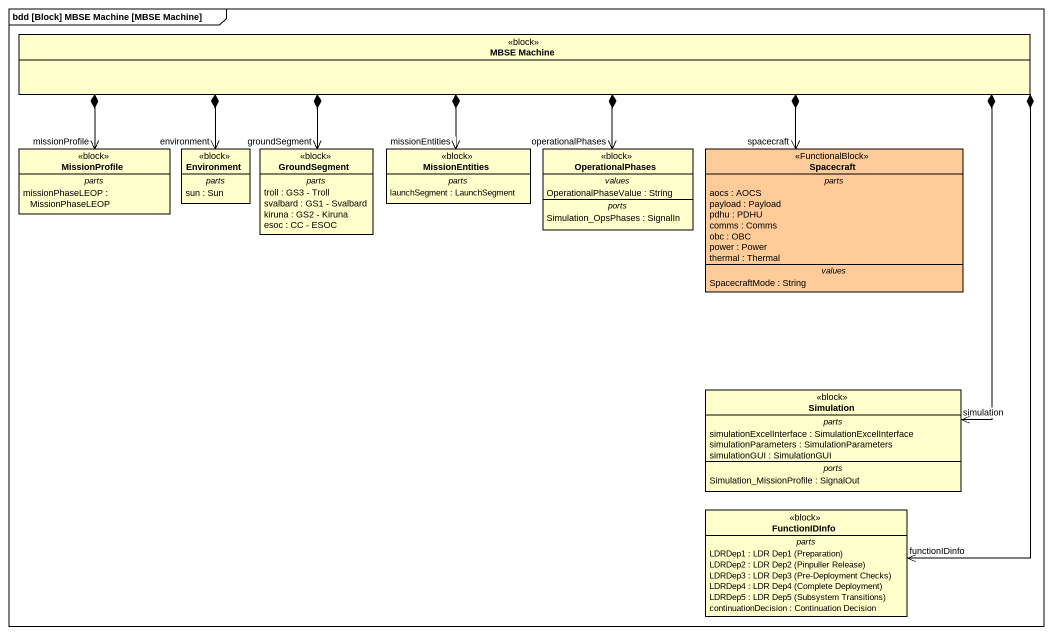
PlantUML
@startuml
mainframe bdd [Block] MBSE Machine [MBSE Machine]
hide circle
hide empty members
class "MBSE Machine" as MBSE_Machine <<block>>
class MissionProfile <<block>> {
  -- parts --
  missionPhaseLEOP : MissionPhaseLEOP
}
class Environment <<block>> {
  -- parts --
  sun : Sun
}
class GroundSegment <<block>> {
  -- parts --
  troll : GS3 - Troll
  svalbard : GS1 - Svalbard
  kiruna : GS2 - Kiruna
  esoc : CC - ESOC
}
class MissionEntities <<block>> {
  -- parts --
  launchSegment : LaunchSegment
}
class OperationalPhases <<block>> {
  -- values --
  OperationalPhaseValue : String
  -- ports --
  Simulation_OpsPhases : SignalIn
}
class Spacecraft <<FunctionalBlock>> #FFCC99 {
  -- parts --
  aocs : AOCS
  payload : Payload
  pdhu : PDHU
  comms : Comms
  obc : OBC
  power : Power
  thermal : Thermal
  -- values --
  SpacecraftMode : String
}
class Simulation <<block>> {
  -- parts --
  simulationExcelInterface : SimulationExcelInterface
  simulationParameters : SimulationParameters
  simulationGUI : SimulationGUI
  -- ports --
  Simulation_MissionProfile : SignalOut
}
class FunctionIDInfo <<block>> {
  -- parts --
  {field} LDRDep1 : LDR Dep1 (Preparation)
  {field} LDRDep2 : LDR Dep2 (Pinpuller Release)
  {field} LDRDep3 : LDR Dep3 (Pre-Deployment Checks)
  {field} LDRDep4 : LDR Dep4 (Complete Deployment)
  {field} LDRDep5 : LDR Dep5 (Subsystem Transitions)
  continuationDecision : Continuation Decision
}
MBSE_Machine *-left-> "missionProfile" MissionProfile
MBSE_Machine *-left-> "environment" Environment
MBSE_Machine *--> "groundSegment" GroundSegment
MBSE_Machine *--> "missionEntities" MissionEntities
MBSE_Machine *--> "simulation" Simulation
MBSE_Machine *--> "functionIDinfo" FunctionIDInfo
OperationalPhases "operationalPhases" <-up-* MBSE_Machine
Spacecraft "spacecraft" <-left-* MBSE_Machine
@enduml
